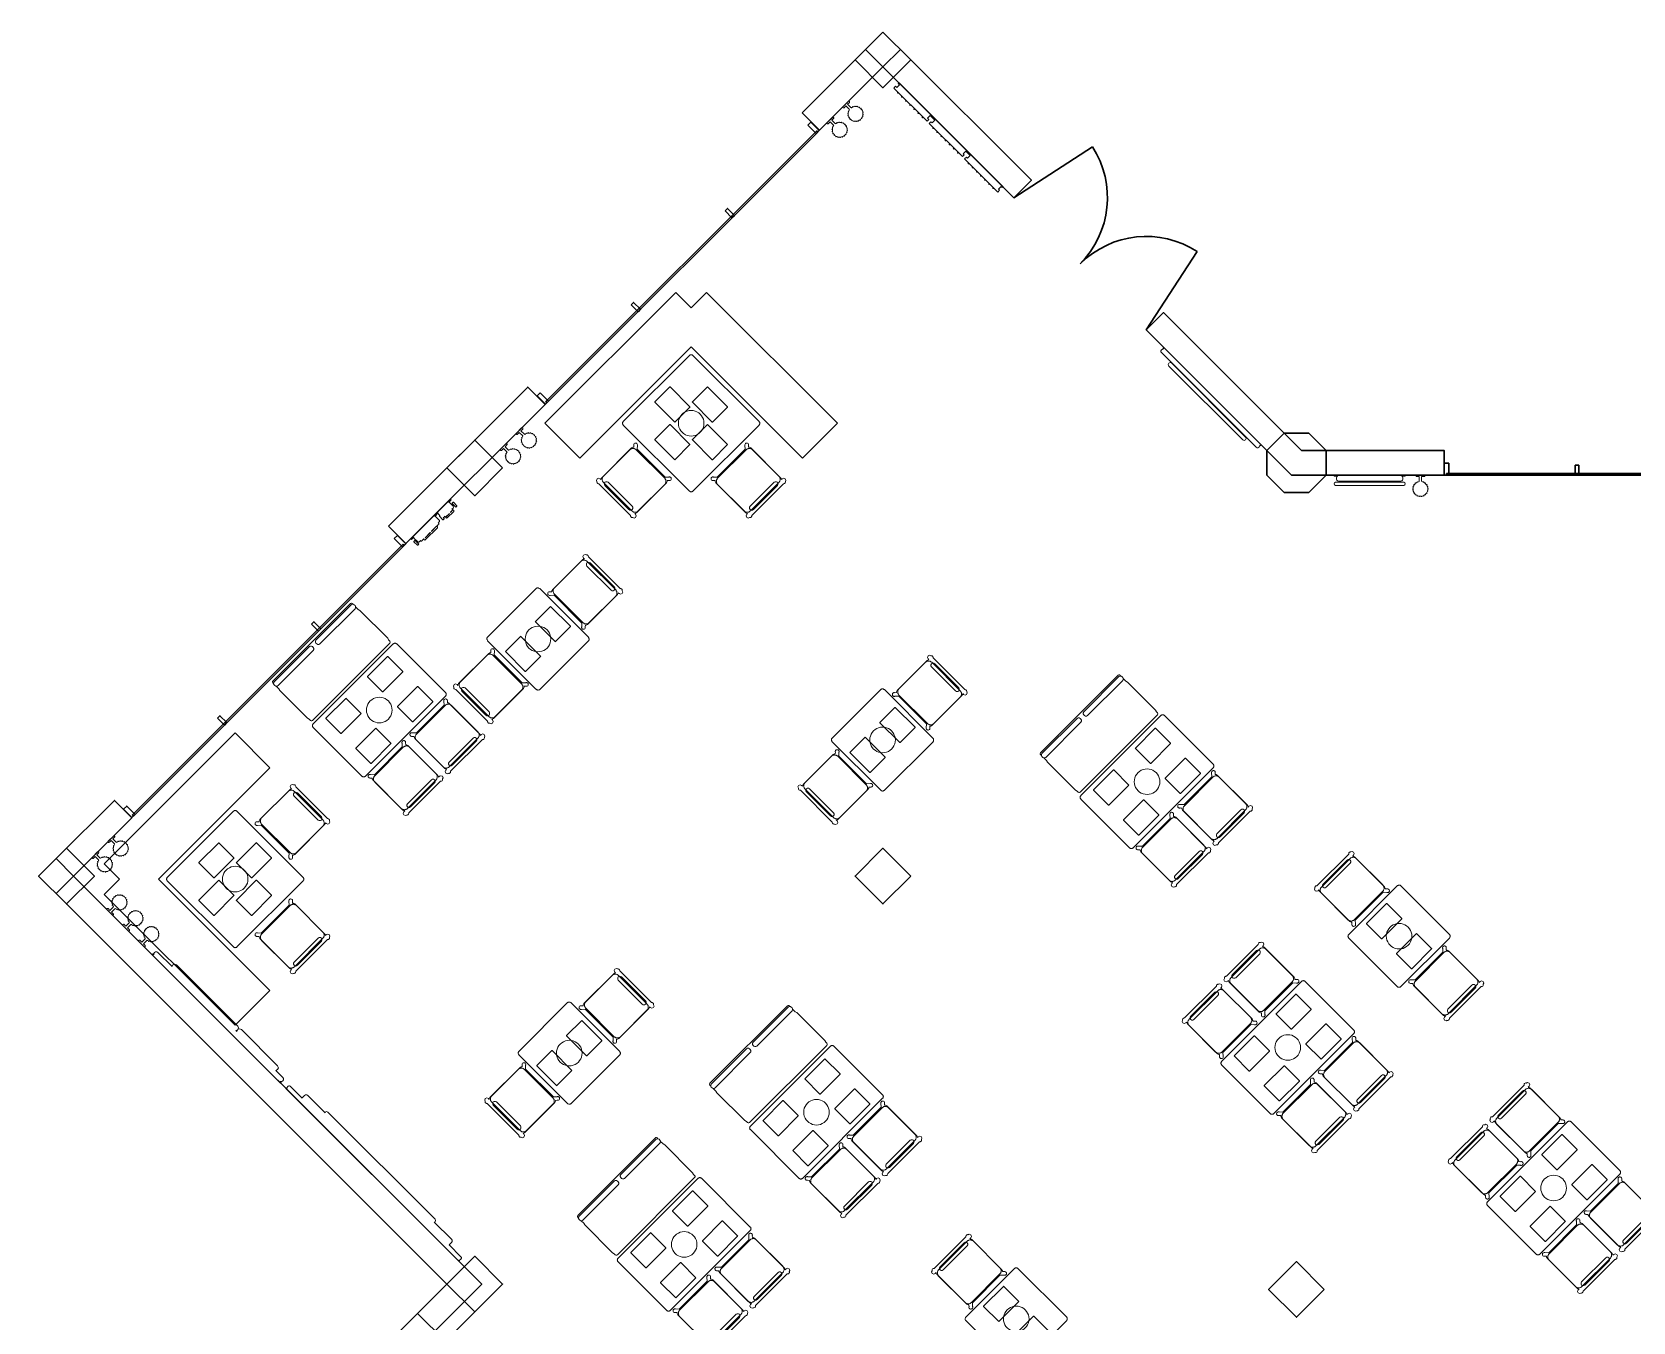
# Model space of a CAD drawing. Extents: x 2172.2 to 2210.6, y 415.3 to 458.1.
# Drawn here: x 2172.39 to 2188.66, y 444.98 to 458.09 of the extents above; entities that cross this region are included whole.
import ezdxf

# ---------------------------------------------------------------- set-up
doc = ezdxf.new("R2010")
doc.units = 0
for name, color, linetype, lineweight in [('AYAA_M3_BANQUETTES', 7, 'CONTINUOUS', 18), ('AYAA_M3_CHAIRS', 7, 'CONTINUOUS', 18), ('AYAA_M3_COLUMNS', 7, 'CONTINUOUS', 30), ('AYAA_M3_FINE_DETAIL', 7, 'CONTINUOUS', 9), ('AYAA_M3_GLAZING', 7, 'CONTINUOUS', 13), ('AYAA_M3_TABLES', 7, 'CONTINUOUS', 18), ('AYAA_M3_WALL_DECOR', 7, 'CONTINUOUS', 13), ('AYAA_M3_WALL_LIGHTS', 7, 'CONTINUOUS', 13), ('AYAA_M3_WALLS', 7, 'CONTINUOUS', 30)]:
    doc.layers.add(name, color=color, linetype=linetype, lineweight=lineweight)

# ---------------------------------------------------------------- blocks, each defined once
blk = doc.blocks.new('AYAA_M3_ARCHITECTURE')
at = {"layer": 'AYAA_M3_COLUMNS', "linetype": 'CONTINUOUS', "lineweight": -2}
for points in [[(-8.96358, 24.092869), (-8.68074, 23.81003), (-8.96358, 23.527191), (-9.246388, 23.810064)], [(-4.888579, 19.414322), (-5.065355, 19.591097), (-5.065322, 19.841131), (-4.888579, 20.01787), (-4.638581, 20.01787), (-4.461805, 19.841095), (-4.461805, 19.591097), (-4.638581, 19.414322)], [(-12.827707, 19.663063), (-13.110547, 19.380224), (-13.393355, 19.663097), (-13.110547, 19.945902)], [(-17.257515, 15.798936), (-16.974674, 15.516096), (-17.257515, 15.233257), (-17.540321, 15.51613)], [(-8.68074, 15.516096), (-8.96358, 15.233257), (-9.246388, 15.51613), (-8.96358, 15.798936)], [(-13.110547, 11.08629), (-13.393355, 11.369164), (-13.110547, 11.651969), (-12.827707, 11.369129)], [(-4.48074, 11.316096), (-4.76358, 11.033257), (-5.046388, 11.316131), (-4.76358, 11.598936)], [(-13.020992, 11.175842), (-13.407532, 10.789306), (-13.69034, 11.07218), (-13.393366, 11.369152), (-13.110547, 11.08629)]]:
    blk.add_lwpolyline(points, close=True, dxfattribs=at)
at = {"layer": 'AYAA_M3_GLAZING', "linetype": 'CONTINUOUS', "lineweight": -2}
for points in [[(-9.626493, 23.076406), (-12.376925, 20.325975), (-12.387531, 20.336582), (-9.637099, 23.087013)], [(2.11142, 19.591097), (-3.23858, 19.591097), (-3.23858, 19.606096), (2.11142, 19.606096)], [(-13.837099, 18.887014), (-13.826492, 18.876408), (-16.576925, 16.125977), (-16.58753, 16.136581)]]:
    blk.add_lwpolyline(points, close=True, dxfattribs=at)
at = {"layer": 'AYAA_M3_WALLS', "linetype": 'CONTINUOUS', "lineweight": -2}
for points in [[(-9.785592, 23.270863), (-9.140357, 23.916096), (-8.96358, 23.739319), (-9.608815, 23.094086)], [(-8.96358, 23.739319), (-8.786804, 23.916096), (-7.45641, 22.585703), (-7.633187, 22.408926)], [(-9.727609, 23.144997), (-9.695082, 23.177523), (-9.610229, 23.09267), (-9.642756, 23.060144)], [(-10.568145, 22.276176), (-10.544104, 22.300219), (-10.473392, 22.229507), (-10.497435, 22.205465)], [(-11.522739, 21.321583), (-11.498697, 21.345623), (-11.427987, 21.274914), (-11.452028, 21.250872)], [(-3.26358, 19.591097), (-4.815357, 19.591097), (-6.289684, 21.065424), (-6.112907, 21.242199), (-4.711805, 19.841097), (-3.26358, 19.841097)], [(-13.985592, 19.070862), (-12.571379, 20.485075), (-12.394602, 20.308298), (-13.808815, 18.894085)], [(-12.445514, 20.427092), (-12.360661, 20.342239), (-12.393188, 20.309711), (-12.478041, 20.394566)], [(-3.26158, 19.711096), (-3.21558, 19.711096), (-3.21558, 19.591097), (-3.26158, 19.591097)], [(-1.93058, 19.691095), (-1.89658, 19.691095), (-1.89658, 19.591097), (-1.93058, 19.591097)], [(-13.927608, 18.944996), (-13.895082, 18.977524), (-13.810229, 18.892672), (-13.842756, 18.860144)], [(-14.768146, 18.076176), (-14.744103, 18.100218), (-14.673393, 18.029507), (-14.697434, 18.005465)], [(-15.722739, 17.121582), (-15.698698, 17.145624), (-15.627987, 17.074913), (-15.652029, 17.050871)], [(-17.186804, 15.516096), (-17.363581, 15.692873), (-16.771379, 16.285074), (-16.594603, 16.108297)], [(-16.678041, 16.194565), (-16.645514, 16.227093), (-16.560661, 16.142239), (-16.593187, 16.109713)], [(-17.430969, 6.977996), (-17.607746, 7.154773), (-13.39339, 11.369129), (-17.363581, 15.33932), (-17.186804, 15.516096), (-13.039837, 11.369129)]]:
    blk.add_lwpolyline(points, close=True, dxfattribs=at)
blk = doc.blocks.new('AYAA_M3_DOOR_D1')
at = {"color": 0, "linetype": 'CONTINUOUS'}
for points in [[(-0.95, 0), (-0.752, 0.929)], [(0.95, 0), (0.752, 0.929)]]:
    blk.add_lwpolyline(points, dxfattribs=at)
at = {"color": 0}
for centre, start, end in [((-0.95, 0), 0, 78), ((0.95, 0), 102, 180)]:
    blk.add_arc(centre, 0.95, start, end, dxfattribs=at)
blk = doc.blocks.new('AYAA_M3_UNIQUE_WALL_COMPOSITION_00')
at = {"color": 0, "linetype": 'CONTINUOUS', "lineweight": -2}
for points in [[(-0.224425, -0.091), (-0.226921, -0.090332), (-0.228757, -0.088497), (-0.229425, -0.086), (-0.229425, -0.084), (-0.228757, -0.081503), (-0.226921, -0.079668), (-0.226293, -0.0795), (-0.242925, -0.0795), (-0.249916, -0.07763), (-0.255054, -0.072491), (-0.256925, -0.0655), (-0.256925, -0.0185), (-0.255054, -0.011509), (-0.251046, -0.0075), (-0.28385, -0.0075), (-0.28385, 0.0035), (0.28385, 0.0035), (0.28385, -0.0075), (0.248058, -0.0075), (0.252067, -0.011509), (0.253937, -0.0185), (0.253937, -0.0655), (0.252067, -0.072491), (0.246928, -0.07763), (0.239937, -0.0795), (0.223306, -0.0795), (0.223934, -0.079668), (0.225769, -0.081503), (0.226437, -0.084), (0.226437, -0.086), (0.225769, -0.088497), (0.223934, -0.090332), (0.221437, -0.091), (0.19183, -0.091), (0.19083, -0.092), (0.220382, -0.092), (0.226038, -0.094343), (0.228381, -0.1), (0.226038, -0.105657), (0.220382, -0.108), (0.126168, -0.108), (0.120511, -0.105657), (0.118168, -0.1), (0.120511, -0.094343), (0.126168, -0.092), (0.175636, -0.092), (0.174636, -0.091), (0.125112, -0.091), (0.122616, -0.090332), (0.12078, -0.088497), (0.120112, -0.086), (0.120112, -0.084), (0.12078, -0.081503), (0.122616, -0.079668), (0.123244, -0.0795), (0.106612, -0.0795), (0.100617, -0.077896), (0.100617, -0.0895), (0.100216, -0.090998), (0.099115, -0.092099), (0.097617, -0.0925), (0.085617, -0.0925), (0.084119, -0.092099), (0.083017, -0.090998), (0.082617, -0.0895), (0.082617, -0.0405), (0.083017, -0.039002), (0.084119, -0.037901), (0.085617, -0.0375), (0.092612, -0.0375), (0.092612, -0.0185), (0.094483, -0.011509), (0.098492, -0.0075), (0.047896, -0.0075), (0.051905, -0.011509), (0.053775, -0.0185), (0.053775, -0.0655), (0.051905, -0.072491), (0.046766, -0.07763), (0.039775, -0.0795), (0.023144, -0.0795), (0.023772, -0.079668), (0.025607, -0.081503), (0.026275, -0.084), (0.026275, -0.086), (0.025607, -0.088497), (0.023772, -0.090332), (0.021275, -0.091), (0.008597, -0.091), (0.007498, -0.092099), (0.006, -0.0925), (-0.006, -0.0925), (-0.007498, -0.092099), (-0.008597, -0.091), (-0.083019, -0.091), (-0.08402, -0.092), (-0.014579, -0.092), (-0.008922, -0.094343), (-0.006579, -0.1), (-0.008922, -0.105657), (-0.014579, -0.108), (-0.188571, -0.108), (-0.194228, -0.105657), (-0.196571, -0.1), (-0.194228, -0.094343), (-0.189564, -0.092411), (-0.190731, -0.092099), (-0.19183, -0.091)], [(-0.267352, -0.037901), (-0.266251, -0.039002), (-0.26585, -0.0405), (-0.26585, -0.0895), (-0.26625, -0.090998), (-0.267352, -0.092099), (-0.26885, -0.0925), (-0.28085, -0.0925), (-0.282348, -0.092099), (-0.283449, -0.090998), (-0.28385, -0.0895), (-0.28385, -0.0405), (-0.283449, -0.039002), (-0.282348, -0.037901), (-0.28085, -0.0375), (-0.26885, -0.0375)], [(-0.175636, -0.092), (-0.170632, -0.092), (-0.099214, -0.092), (-0.100214, -0.091), (-0.174636, -0.091)], [(0.282348, -0.037901), (0.283449, -0.039002), (0.28385, -0.0405), (0.28385, -0.0895), (0.283449, -0.090998), (0.282348, -0.092099), (0.28085, -0.0925), (0.26885, -0.0925), (0.267352, -0.092099), (0.266251, -0.090998), (0.26585, -0.0895), (0.26585, -0.0405), (0.266251, -0.039002), (0.267352, -0.037901), (0.26885, -0.0375), (0.28085, -0.0375)]]:
    blk.add_lwpolyline(points, close=True, dxfattribs=at)
blk = doc.blocks.new('AYAA_M3_UNIQUE_WALL_COMPOSITION_02')
at = {"color": 0, "linetype": 'CONTINUOUS', "lineweight": -2}
for points in [[(-0.333578, -0.043487), (-0.33625, -0.0335), (-0.33625, -0.0185), (-0.333578, -0.008513), (-0.326565, -0.0015), (-0.361665, -0.0015), (-0.361665, 0.0095), (0.361649, 0.0095), (0.361649, -0.0015), (0.326565, -0.0015), (0.333578, -0.008513), (0.33625, -0.0185), (0.33625, -0.0335), (0.333578, -0.043487), (0.326237, -0.050828), (0.31625, -0.0535), (-0.31625, -0.0535), (-0.326237, -0.050828)], [(-0.345665, -0.064), (0.345665, -0.064), (0.356968, -0.068686), (0.361649, -0.08), (0.356968, -0.091314), (0.345665, -0.096), (-0.345665, -0.096), (-0.356978, -0.091314), (-0.361665, -0.08), (-0.356978, -0.068686)]]:
    blk.add_lwpolyline(points, close=True, dxfattribs=at)
blk = doc.blocks.new('AYAA_M3_UNIQUE_WALL_COMPOSITION_03')
at = {"color": 0, "linetype": 'CONTINUOUS', "lineweight": -2}
for points in [[(-0.270256, -0.065), (-0.74745, -0.065), (-0.74745, -0.04), (-0.73045, -0.04), (-0.73045, -0.001), (-0.74745, -0.001), (-0.74745, 0.01), (0.74745, 0.01), (0.74745, -0.001), (0.73045, -0.001), (0.73045, -0.04), (0.74745, -0.04), (0.74745, -0.065), (0.270256, -0.065), (0.270256, -0.04), (0.287256, -0.04), (0.287256, -0.001), (0.221597, -0.001), (0.221597, -0.04), (0.238597, -0.04), (0.238597, -0.065), (-0.238597, -0.065), (-0.238597, -0.04), (-0.221597, -0.04), (-0.221597, -0.001), (-0.287256, -0.001), (-0.287256, -0.04), (-0.270256, -0.04)], [(-0.688959, -0.072828), (-0.690131, -0.07), (-0.688959, -0.067172), (-0.686131, -0.066), (-0.683302, -0.067172), (-0.682131, -0.07), (-0.683302, -0.072828), (-0.686131, -0.074)], [(-0.627038, -0.074), (-0.629866, -0.072828), (-0.631038, -0.07), (-0.629866, -0.067172), (-0.627038, -0.066), (-0.62421, -0.067172), (-0.623038, -0.07), (-0.62421, -0.072828)], [(-0.567945, -0.074), (-0.570774, -0.072828), (-0.571945, -0.07), (-0.570774, -0.067172), (-0.567945, -0.066), (-0.565117, -0.067172), (-0.563945, -0.07), (-0.565117, -0.072828)], [(-0.508853, -0.074), (-0.511681, -0.072828), (-0.512853, -0.07), (-0.511681, -0.067172), (-0.508853, -0.066), (-0.506024, -0.067172), (-0.504853, -0.07), (-0.506024, -0.072828)], [(-0.44576, -0.07), (-0.446932, -0.072828), (-0.44976, -0.074), (-0.452589, -0.072828), (-0.45376, -0.07), (-0.452589, -0.067172), (-0.44976, -0.066), (-0.446932, -0.067172)], [(-0.386668, -0.07), (-0.387839, -0.072828), (-0.390668, -0.074), (-0.393496, -0.072828), (-0.394668, -0.07), (-0.393496, -0.067172), (-0.390668, -0.066), (-0.387839, -0.067172)], [(-0.327575, -0.07), (-0.328747, -0.072828), (-0.331575, -0.074), (-0.334403, -0.072828), (-0.335575, -0.07), (-0.334403, -0.067172), (-0.331575, -0.066), (-0.328747, -0.067172)], [(-0.174449, -0.072828), (-0.177278, -0.074), (-0.180106, -0.072828), (-0.181278, -0.07), (-0.180106, -0.067172), (-0.177278, -0.066), (-0.174449, -0.067172), (-0.173278, -0.07)], [(-0.114185, -0.07), (-0.115357, -0.072828), (-0.118185, -0.074), (-0.121014, -0.072828), (-0.122185, -0.07), (-0.121014, -0.067172), (-0.118185, -0.066), (-0.115357, -0.067172)], [(-0.055093, -0.07), (-0.056264, -0.072828), (-0.059093, -0.074), (-0.061921, -0.072828), (-0.063093, -0.07), (-0.061921, -0.067172), (-0.059093, -0.066), (-0.056264, -0.067172)], [(0.002828, -0.067172), (0.004, -0.07), (0.002828, -0.072828), (0, -0.074), (-0.002828, -0.072828), (-0.004, -0.07), (-0.002828, -0.067172), (0, -0.066)], [(0.063093, -0.07), (0.061921, -0.072828), (0.059093, -0.074), (0.056264, -0.072828), (0.055093, -0.07), (0.056264, -0.067172), (0.059093, -0.066), (0.061921, -0.067172)], [(0.121014, -0.067172), (0.122185, -0.07), (0.121014, -0.072828), (0.118185, -0.074), (0.115357, -0.072828), (0.114185, -0.07), (0.115357, -0.067172), (0.118185, -0.066)], [(0.181278, -0.07), (0.180106, -0.072828), (0.177278, -0.074), (0.174449, -0.072828), (0.173278, -0.07), (0.174449, -0.067172), (0.177278, -0.066), (0.180106, -0.067172)], [(0.334403, -0.067172), (0.335575, -0.07), (0.334403, -0.072828), (0.331575, -0.074), (0.328747, -0.072828), (0.327575, -0.07), (0.328747, -0.067172), (0.331575, -0.066)], [(0.390668, -0.066), (0.393496, -0.067172), (0.394668, -0.07), (0.393496, -0.072828), (0.390668, -0.074), (0.387839, -0.072828), (0.386668, -0.07), (0.387839, -0.067172)], [(0.44976, -0.066), (0.452589, -0.067172), (0.45376, -0.07), (0.452589, -0.072828), (0.44976, -0.074), (0.446932, -0.072828), (0.44576, -0.07), (0.446932, -0.067172)], [(0.511681, -0.067172), (0.512853, -0.07), (0.511681, -0.072828), (0.508853, -0.074), (0.506024, -0.072828), (0.504853, -0.07), (0.506024, -0.067172), (0.508853, -0.066)], [(0.571945, -0.07), (0.570774, -0.072828), (0.567945, -0.074), (0.565117, -0.072828), (0.563945, -0.07), (0.565117, -0.067172), (0.567945, -0.066), (0.570774, -0.067172)], [(0.629866, -0.067172), (0.631038, -0.07), (0.629866, -0.072828), (0.627038, -0.074), (0.62421, -0.072828), (0.623038, -0.07), (0.62421, -0.067172), (0.627038, -0.066)], [(0.686131, -0.074), (0.683302, -0.072828), (0.682131, -0.07), (0.683302, -0.067172), (0.686131, -0.066), (0.688959, -0.067172), (0.690131, -0.07), (0.688959, -0.072828)]]:
    blk.add_lwpolyline(points, close=True, dxfattribs=at)
blk = doc.blocks.new('AYAA_M3_UNIQUE_WALL_COMPOSITION_04')
at = {"color": 0, "linetype": 'CONTINUOUS', "lineweight": -2}
for points in [[(-0.256819, -0.092), (-0.77771, -0.092), (-0.796802, -0.084092), (-0.80471, -0.065), (-0.797254, -0.047), (-0.897507, -0.047), (-0.90999, -0.04366), (-0.919167, -0.034484), (-0.922507, -0.022), (-0.919167, -0.009516), (-0.90999, -0.00034), (-0.908719, 0), (-0.922507, 0), (-0.922507, 0.011), (0.922507, 0.011), (0.922507, 0), (0.908719, 0), (0.90999, -0.00034), (0.919167, -0.009516), (0.922507, -0.022), (0.919167, -0.034484), (0.90999, -0.04366), (0.897507, -0.047), (0.6931, -0.047), (0.700542, -0.065), (0.692648, -0.084092), (0.673591, -0.092), (-0.205073, -0.092), (-0.224165, -0.084092), (-0.23097, -0.067663), (-0.237763, -0.084092)], [(-0.224617, -0.047), (-0.237311, -0.047), (-0.23097, -0.062337)]]:
    blk.add_lwpolyline(points, close=True, dxfattribs=at)
blk = doc.blocks.new('AYAA_M3_UNIQUE_WALL_COMPOSITION_09')
at = {"color": 0, "linetype": 'CONTINUOUS', "lineweight": -2}
for points in [[(-0.699194, -0.0025), (-0.699194, 0.0085), (0.699194, 0.0085), (0.699194, -0.0025), (0.690777, -0.0025), (0.696789, -0.008512), (0.699194, -0.0175), (0.699194, -0.0265), (0.696789, -0.035488), (0.690182, -0.042095), (0.681194, -0.0445), (-0.681194, -0.0445), (-0.690182, -0.042095), (-0.696789, -0.035488), (-0.699194, -0.0265), (-0.699194, -0.0175), (-0.696789, -0.008512), (-0.690777, -0.0025)], [(-0.531387, -0.047), (0.531387, -0.047), (0.546227, -0.053151), (0.552374, -0.068), (0.546227, -0.082849), (0.531387, -0.089), (-0.531387, -0.089), (-0.546237, -0.082849), (-0.552387, -0.068), (-0.546237, -0.053151)]]:
    blk.add_lwpolyline(points, close=True, dxfattribs=at)
blk = doc.blocks.new('AYAA_M3_SCONCE')
at = {"color": 0, "linetype": 'CONTINUOUS', "lineweight": -2}
blk.add_lwpolyline([(-0.066057, -0.178967), (-0.064423, -0.178291), (-0.064952, -0.1775), (-0.069291, -0.168701), (-0.071015, -0.163622), (-0.072921, -0.164412), (-0.075043, -0.163533), (-0.075921, -0.161412), (-0.075043, -0.15929), (-0.072921, -0.158412), (-0.072618, -0.158538), (-0.074358, -0.149789), (-0.074835, -0.142517), (-0.076, -0.143), (-0.078121, -0.142121), (-0.079, -0.14), (-0.078121, -0.137879), (-0.076, -0.137), (-0.074835, -0.137483), (-0.074358, -0.130211), (-0.072618, -0.121462), (-0.072921, -0.121588), (-0.075043, -0.12071), (-0.075921, -0.118588), (-0.075043, -0.116467), (-0.072921, -0.115588), (-0.071015, -0.116378), (-0.069291, -0.111299), (-0.064952, -0.1025), (-0.064423, -0.101709), (-0.066057, -0.101033), (-0.066935, -0.098911), (-0.066057, -0.09679), (-0.063935, -0.095911), (-0.061814, -0.09679), (-0.061555, -0.097416), (-0.059501, -0.094343), (-0.053033, -0.086967), (-0.050898, -0.085095), (-0.051891, -0.084684), (-0.052769, -0.082563), (-0.051891, -0.080442), (-0.049769, -0.079563), (-0.047648, -0.080442), (-0.0471, -0.081764), (-0.045657, -0.080499), (-0.0375, -0.075048), (-0.033493, -0.073072), (-0.033693, -0.072989), (-0.034572, -0.070868), (-0.033693, -0.068747), (-0.031572, -0.067868), (-0.02945, -0.068747), (-0.028646, -0.07069), (-0.019411, -0.067556), (-0.013177, -0.066316), (-0.013816, -0.064774), (-0.012937, -0.062652), (-0.012, -0.062264), (-0.012, -0.014), (-0.037, -0.014), (-0.040995, -0.012931), (-0.043931, -0.009995), (-0.045, -0.006), (-0.043931, -0.002005), (-0.040995, 0.000931), (-0.037, 0.002), (0.037, 0.002), (0.040995, 0.000931), (0.043931, -0.002005), (0.045, -0.006), (0.043931, -0.009995), (0.040995, -0.012931), (0.037, -0.014), (0.012, -0.014), (0.012, -0.062264), (0.012937, -0.062652), (0.013816, -0.064774), (0.013177, -0.066316), (0.019411, -0.067556), (0.028646, -0.07069), (0.02945, -0.068747), (0.031572, -0.067868), (0.033693, -0.068747), (0.034572, -0.070868), (0.033693, -0.072989), (0.033493, -0.073072), (0.0375, -0.075048), (0.045657, -0.080499), (0.0471, -0.081764), (0.047648, -0.080442), (0.049769, -0.079563), (0.051891, -0.080442), (0.052769, -0.082563), (0.051891, -0.084684), (0.050898, -0.085095), (0.053033, -0.086967), (0.059501, -0.094343), (0.061555, -0.097416), (0.061814, -0.09679), (0.063935, -0.095911), (0.066057, -0.09679), (0.066935, -0.098911), (0.066057, -0.101033), (0.064423, -0.101709), (0.064952, -0.1025), (0.069291, -0.111299), (0.071015, -0.116378), (0.072921, -0.115588), (0.075043, -0.116467), (0.075921, -0.118588), (0.075043, -0.12071), (0.072921, -0.121588), (0.072618, -0.121462), (0.074358, -0.130211), (0.074835, -0.137483), (0.076, -0.137), (0.078121, -0.137879), (0.079, -0.14), (0.078121, -0.142121), (0.076, -0.143), (0.074835, -0.142517), (0.074358, -0.149789), (0.072618, -0.158538), (0.072921, -0.158412), (0.075043, -0.15929), (0.075921, -0.161412), (0.075043, -0.163533), (0.072921, -0.164412), (0.071015, -0.163622), (0.069291, -0.168701), (0.064952, -0.1775), (0.064423, -0.178291), (0.066057, -0.178967), (0.066935, -0.181089), (0.066057, -0.18321), (0.063935, -0.184089), (0.061814, -0.18321), (0.061555, -0.182584), (0.059501, -0.185657), (0.053033, -0.193033), (0.050898, -0.194905), (0.051891, -0.195316), (0.052769, -0.197437), (0.051891, -0.199558), (0.049769, -0.200437), (0.047648, -0.199558), (0.0471, -0.198236), (0.045657, -0.199501), (0.0375, -0.204952), (0.033493, -0.206928), (0.033693, -0.207011), (0.034572, -0.209132), (0.033693, -0.211253), (0.031572, -0.212132), (0.02945, -0.211253), (0.028646, -0.20931), (0.019411, -0.212444), (0.013177, -0.213684), (0.013816, -0.215226), (0.012937, -0.217348), (0.010816, -0.218226), (0.008695, -0.217348), (0.007816, -0.215226), (0.008131, -0.214467), (0, -0.215), (-0.008131, -0.214467), (-0.007816, -0.215226), (-0.008695, -0.217348), (-0.010816, -0.218226), (-0.012937, -0.217348), (-0.013816, -0.215226), (-0.013177, -0.213684), (-0.019411, -0.212444), (-0.028646, -0.20931), (-0.02945, -0.211253), (-0.031572, -0.212132), (-0.033693, -0.211253), (-0.034572, -0.209132), (-0.033693, -0.207011), (-0.033493, -0.206928), (-0.0375, -0.204952), (-0.045657, -0.199501), (-0.0471, -0.198236), (-0.047648, -0.199558), (-0.049769, -0.200437), (-0.051891, -0.199558), (-0.052769, -0.197437), (-0.051891, -0.195316), (-0.050898, -0.194905), (-0.053033, -0.193033), (-0.059501, -0.185657), (-0.061555, -0.182584), (-0.061814, -0.18321), (-0.063935, -0.184089), (-0.066057, -0.18321), (-0.066935, -0.181089)], close=True, dxfattribs=at)
blk = doc.blocks.new('AYAA_M3_UNIQUE_WALL_COMPOSITION_28')
at = {"color": 0, "linetype": 'CONTINUOUS', "lineweight": -2}
blk.add_lwpolyline([(-1.0557, -0.08096), (-1.0557, -0.04876), (-1.054962, -0.046), (-1.22544, -0.046), (-1.233709, -0.043788), (-1.239788, -0.037709), (-1.242, -0.02944), (-1.242, -0.02116), (-1.239788, -0.012891), (-1.234257, -0.00736), (-1.242, -0.00736), (-1.242, 0.00276), (1.242, 0.00276), (1.242, -0.00736), (1.234257, -0.00736), (1.239788, -0.012891), (1.242, -0.02116), (1.242, -0.02944), (1.239788, -0.037709), (1.233709, -0.043788), (1.22544, -0.046), (1.054962, -0.046), (1.0557, -0.04876), (1.0557, -0.08096), (1.052627, -0.092445), (1.044185, -0.100887), (1.0327, -0.10396), (0.784984, -0.10396), (0.787732, -0.11086), (0.78255, -0.123871), (0.77004, -0.12926), (-0.77004, -0.12926), (-0.783051, -0.123871), (-0.78844, -0.11086), (-0.785582, -0.10396), (-1.0327, -0.10396), (-1.044185, -0.100887), (-1.052627, -0.092445)], close=True, dxfattribs=at)
blk = doc.blocks.new('AYAA_M3_DINING_2')
at = {"color": 0, "linetype": 'CONTINUOUS', "lineweight": -2}
blk.add_lwpolyline([(-0.599692, 0.353911), (-0.598776, 0.357725), (-0.597275, 0.36135), (-0.595225, 0.364695), (-0.592678, 0.367678), (-0.589695, 0.370225), (-0.58635, 0.372275), (-0.582725, 0.373776), (-0.578911, 0.374692), (-0.575, 0.375), (0.575, 0.375), (0.578911, 0.374692), (0.582725, 0.373776), (0.58635, 0.372275), (0.589695, 0.370225), (0.592678, 0.367678), (0.595225, 0.364695), (0.597275, 0.36135), (0.598776, 0.357725), (0.599692, 0.353911), (0.6, 0.35), (0.6, -0.35), (0.599692, -0.353911), (0.598776, -0.357725), (0.597275, -0.36135), (0.595225, -0.364695), (0.592678, -0.367678), (0.589695, -0.370225), (0.58635, -0.372275), (0.582725, -0.373776), (0.578911, -0.374692), (0.575, -0.375), (-0.575, -0.375), (-0.578911, -0.374692), (-0.582725, -0.373776), (-0.58635, -0.372275), (-0.589695, -0.370225), (-0.592678, -0.367678), (-0.595225, -0.364695), (-0.597275, -0.36135), (-0.598776, -0.357725), (-0.599692, -0.353911), (-0.6, -0.35), (-0.6, 0.35)], close=True, dxfattribs=at)
at = {"layer": 'AYAA_M3_FINE_DETAIL', "linetype": 'CONTINUOUS', "lineweight": -2}
for points in [[(-0.443, 0.325), (-0.157, 0.325), (-0.156001, 0.324733), (-0.155267, 0.323999), (-0.155, 0.323), (-0.155, 0.107), (-0.155267, 0.106001), (-0.156001, 0.105267), (-0.157, 0.105), (-0.443, 0.105), (-0.443999, 0.105267), (-0.444733, 0.106001), (-0.445, 0.107), (-0.445, 0.323), (-0.444733, 0.323999), (-0.443999, 0.324733)], [(0.155, 0.323), (0.155267, 0.323999), (0.156001, 0.324733), (0.157, 0.325), (0.443, 0.325), (0.443999, 0.324733), (0.444733, 0.323999), (0.445, 0.323), (0.445, 0.107), (0.444733, 0.106001), (0.443999, 0.105267), (0.443, 0.105), (0.157, 0.105), (0.156001, 0.105267), (0.155267, 0.106001), (0.155, 0.107)], [(-0.123637, 0.040172), (-0.115831, 0.059019), (-0.105172, 0.076412), (-0.091924, 0.091924), (-0.076412, 0.105172), (-0.059019, 0.115831), (-0.040172, 0.123637), (-0.020336, 0.128399), (0, 0.13), (0.020336, 0.128399), (0.040172, 0.123637), (0.059019, 0.115831), (0.076412, 0.105172), (0.091924, 0.091924), (0.105172, 0.076412), (0.115831, 0.059019), (0.123637, 0.040172), (0.128399, 0.020336), (0.13, 0), (0.128399, -0.020336), (0.123637, -0.040172), (0.115831, -0.059019), (0.105172, -0.076412), (0.091924, -0.091924), (0.076412, -0.105172), (0.059019, -0.115831), (0.040172, -0.123637), (0.020336, -0.128399), (0, -0.13), (-0.020336, -0.128399), (-0.040172, -0.123637), (-0.059019, -0.115831), (-0.076412, -0.105172), (-0.091924, -0.091924), (-0.105172, -0.076412), (-0.115831, -0.059019), (-0.123637, -0.040172), (-0.128399, -0.020336), (-0.13, 0), (-0.128399, 0.020336)], [(-0.443999, -0.105267), (-0.443, -0.105), (-0.157, -0.105), (-0.156001, -0.105267), (-0.155267, -0.106001), (-0.155, -0.107), (-0.155, -0.323), (-0.155267, -0.323999), (-0.156001, -0.324733), (-0.157, -0.325), (-0.443, -0.325), (-0.443999, -0.324733), (-0.444733, -0.323999), (-0.445, -0.323), (-0.445, -0.107), (-0.444733, -0.106001)], [(0.155267, -0.106001), (0.156001, -0.105267), (0.157, -0.105), (0.443, -0.105), (0.443999, -0.105267), (0.444733, -0.106001), (0.445, -0.107), (0.445, -0.323), (0.444733, -0.323999), (0.443999, -0.324733), (0.443, -0.325), (0.157, -0.325), (0.156001, -0.324733), (0.155267, -0.323999), (0.155, -0.323), (0.155, -0.107)]]:
    blk.add_lwpolyline(points, close=True, dxfattribs=at)
blk = doc.blocks.new('AYAA_M3_CHAIR_IVORY')
at = {"color": 0, "linetype": 'CONTINUOUS', "lineweight": -2}
for points in [[(-0.255, -0.233), (-0.242972, -0.233), (-0.245992, -0.22998), (-0.25, -0.215), (-0.25, 0.215), (-0.245992, 0.22998), (-0.240149, 0.235823), (-0.252556, 0.249383), (-0.254118, 0.250179), (-0.258321, 0.254382), (-0.26102, 0.259679), (-0.26195, 0.26555), (-0.26102, 0.271421), (-0.258321, 0.276718), (-0.254118, 0.280921), (-0.248821, 0.28362), (-0.24295, 0.28455), (-0.237079, 0.28362), (-0.231782, 0.280921), (-0.227579, 0.276718), (-0.22608, 0.273776), (-0.20172, 0.24715), (-0.200943, 0.245), (0.200943, 0.245), (0.20172, 0.24715), (0.22608, 0.273776), (0.227579, 0.276718), (0.231782, 0.280921), (0.237079, 0.28362), (0.24295, 0.28455), (0.248821, 0.28362), (0.254118, 0.280921), (0.258321, 0.276718), (0.26102, 0.271421), (0.26195, 0.26555), (0.26102, 0.259679), (0.258321, 0.254382), (0.254118, 0.250179), (0.252556, 0.249383), (0.240149, 0.235823), (0.245992, 0.22998), (0.25, 0.215), (0.25, -0.215), (0.245992, -0.22998), (0.242972, -0.233), (0.255, -0.233), (0.270556, -0.239444), (0.277, -0.255), (0.270556, -0.270556), (0.259027, -0.275332), (0.258321, -0.276718), (0.254118, -0.280921), (0.248821, -0.28362), (0.24295, -0.28455), (0.237079, -0.28362), (0.231782, -0.280921), (0.227861, -0.277), (-0.227861, -0.277), (-0.231782, -0.280921), (-0.237079, -0.28362), (-0.24295, -0.28455), (-0.248821, -0.28362), (-0.254118, -0.280921), (-0.258321, -0.276718), (-0.259027, -0.275332), (-0.270556, -0.270556), (-0.277, -0.255), (-0.270556, -0.239444)], [(-0.247475, -0.204863), (-0.248872, -0.200013), (-0.249717, -0.195038), (-0.25, -0.19), (-0.25, 0.19), (-0.249717, 0.195038), (-0.248872, 0.200013), (-0.247475, 0.204863), (-0.245544, 0.209525), (-0.243103, 0.213941), (-0.240182, 0.218057), (-0.23682, 0.22182), (-0.233057, 0.225182), (-0.228941, 0.228103), (-0.224525, 0.230544), (-0.219863, 0.232475), (-0.215013, 0.233872), (-0.210038, 0.234717), (-0.205, 0.235), (0.205, 0.235), (0.210038, 0.234717), (0.215013, 0.233872), (0.219863, 0.232475), (0.224525, 0.230544), (0.228941, 0.228103), (0.233057, 0.225182), (0.23682, 0.22182), (0.240182, 0.218057), (0.243103, 0.213941), (0.245544, 0.209525), (0.247475, 0.204863), (0.248872, 0.200013), (0.249717, 0.195038), (0.25, 0.19), (0.25, -0.19), (0.249717, -0.195038), (0.248872, -0.200013), (0.247475, -0.204863), (0.245544, -0.209525), (0.243103, -0.213941), (0.240182, -0.218057), (0.23682, -0.22182), (0.233057, -0.225182), (0.228941, -0.228103), (0.224525, -0.230544), (0.219863, -0.232475), (0.215013, -0.233872), (0.210038, -0.234717), (0.205, -0.235), (-0.205, -0.235), (-0.210038, -0.234717), (-0.215013, -0.233872), (-0.219863, -0.232475), (-0.224525, -0.230544), (-0.228941, -0.228103), (-0.233057, -0.225182), (-0.23682, -0.22182), (-0.240182, -0.218057), (-0.243103, -0.213941), (-0.245544, -0.209525)], [(-0.183735, -0.203506), (-0.1725, -0.2005), (0.1725, -0.2005), (0.183735, -0.203506), (0.191994, -0.211765), (0.195, -0.223), (0.191994, -0.234235), (0.183735, -0.242494), (0.1725, -0.2455), (-0.1725, -0.2455), (-0.183735, -0.242494), (-0.191994, -0.234235), (-0.195, -0.223), (-0.191994, -0.211765)]]:
    blk.add_lwpolyline(points, close=True, dxfattribs=at)
blk = doc.blocks.new('AYAA_M3_DINING_TWO_SQUARE')
at = {"color": 0, "linetype": 'CONTINUOUS', "lineweight": -2}
blk.add_lwpolyline([(-0.374615, 0.353911), (-0.373471, 0.357725), (-0.371594, 0.36135), (-0.369032, 0.364695), (-0.365847, 0.367678), (-0.362118, 0.370225), (-0.357937, 0.372275), (-0.353407, 0.373776), (-0.348639, 0.374692), (-0.34375, 0.375), (0.34375, 0.375), (0.348639, 0.374692), (0.353407, 0.373776), (0.357937, 0.372275), (0.362118, 0.370225), (0.365847, 0.367678), (0.369032, 0.364695), (0.371594, 0.36135), (0.373471, 0.357725), (0.374615, 0.353911), (0.375, 0.35), (0.375, -0.35), (0.374615, -0.353911), (0.373471, -0.357725), (0.371594, -0.36135), (0.369032, -0.364695), (0.365847, -0.367678), (0.362118, -0.370225), (0.357937, -0.372275), (0.353407, -0.373776), (0.348639, -0.374692), (0.34375, -0.375), (-0.34375, -0.375), (-0.348639, -0.374692), (-0.353407, -0.373776), (-0.357937, -0.372275), (-0.362118, -0.370225), (-0.365847, -0.367678), (-0.369032, -0.364695), (-0.371594, -0.36135), (-0.373471, -0.357725), (-0.374615, -0.353911), (-0.375, -0.35), (-0.375, 0.35)], close=True, dxfattribs=at)
at = {"layer": 'AYAA_M3_FINE_DETAIL', "linetype": 'CONTINUOUS', "lineweight": -2}
for points in [[(-0.144733, 0.106001), (-0.145, 0.107), (-0.145, 0.323), (-0.144733, 0.323999), (-0.143999, 0.324733), (-0.143, 0.325), (0.143, 0.325), (0.143999, 0.324733), (0.144733, 0.323999), (0.145, 0.323), (0.145, 0.107), (0.144733, 0.106001), (0.143999, 0.105267), (0.143, 0.105), (-0.143, 0.105), (-0.143999, 0.105267)], [(-0.123637, 0.040172), (-0.115831, 0.059019), (-0.105172, 0.076412), (-0.091924, 0.091924), (-0.076412, 0.105172), (-0.059019, 0.115831), (-0.040172, 0.123637), (-0.020336, 0.128399), (0, 0.13), (0.020336, 0.128399), (0.040172, 0.123637), (0.059019, 0.115831), (0.076412, 0.105172), (0.091924, 0.091924), (0.105172, 0.076412), (0.115831, 0.059019), (0.123637, 0.040172), (0.128399, 0.020336), (0.13, 0), (0.128399, -0.020336), (0.123637, -0.040172), (0.115831, -0.059019), (0.105172, -0.076412), (0.091924, -0.091924), (0.076412, -0.105172), (0.059019, -0.115831), (0.040172, -0.123637), (0.020336, -0.128399), (0, -0.13), (-0.020336, -0.128399), (-0.040172, -0.123637), (-0.059019, -0.115831), (-0.076412, -0.105172), (-0.091924, -0.091924), (-0.105172, -0.076412), (-0.115831, -0.059019), (-0.123637, -0.040172), (-0.128399, -0.020336), (-0.13, 0), (-0.128399, 0.020336)], [(-0.144733, -0.106001), (-0.143999, -0.105267), (-0.143, -0.105), (0.143, -0.105), (0.143999, -0.105267), (0.144733, -0.106001), (0.145, -0.107), (0.145, -0.323), (0.144733, -0.323999), (0.143999, -0.324733), (0.143, -0.325), (-0.143, -0.325), (-0.143999, -0.324733), (-0.144733, -0.323999), (-0.145, -0.323), (-0.145, -0.107)]]:
    blk.add_lwpolyline(points, close=True, dxfattribs=at)
blk = doc.blocks.new('AYAA_M3_CHAIR_OLIVE')
at = {"color": 0, "linetype": 'CONTINUOUS', "lineweight": -2}
for points in [[(-0.255, -0.233), (-0.242972, -0.233), (-0.245992, -0.22998), (-0.25, -0.215), (-0.25, 0.215), (-0.245992, 0.22998), (-0.240149, 0.235823), (-0.252556, 0.249383), (-0.254118, 0.250179), (-0.258321, 0.254382), (-0.26102, 0.259679), (-0.26195, 0.26555), (-0.26102, 0.271421), (-0.258321, 0.276718), (-0.254118, 0.280921), (-0.248821, 0.28362), (-0.24295, 0.28455), (-0.237079, 0.28362), (-0.231782, 0.280921), (-0.227579, 0.276718), (-0.22608, 0.273776), (-0.20172, 0.24715), (-0.200943, 0.245), (0.200943, 0.245), (0.20172, 0.24715), (0.22608, 0.273776), (0.227579, 0.276718), (0.231782, 0.280921), (0.237079, 0.28362), (0.24295, 0.28455), (0.248821, 0.28362), (0.254118, 0.280921), (0.258321, 0.276718), (0.26102, 0.271421), (0.26195, 0.26555), (0.26102, 0.259679), (0.258321, 0.254382), (0.254118, 0.250179), (0.252556, 0.249383), (0.240149, 0.235823), (0.245992, 0.22998), (0.25, 0.215), (0.25, -0.215), (0.245992, -0.22998), (0.242972, -0.233), (0.255, -0.233), (0.270556, -0.239444), (0.277, -0.255), (0.270556, -0.270556), (0.259027, -0.275332), (0.258321, -0.276718), (0.254118, -0.280921), (0.248821, -0.28362), (0.24295, -0.28455), (0.237079, -0.28362), (0.231782, -0.280921), (0.227861, -0.277), (-0.227861, -0.277), (-0.231782, -0.280921), (-0.237079, -0.28362), (-0.24295, -0.28455), (-0.248821, -0.28362), (-0.254118, -0.280921), (-0.258321, -0.276718), (-0.259027, -0.275332), (-0.270556, -0.270556), (-0.277, -0.255), (-0.270556, -0.239444)], [(-0.247475, -0.204863), (-0.248872, -0.200013), (-0.249717, -0.195038), (-0.25, -0.19), (-0.25, 0.19), (-0.249717, 0.195038), (-0.248872, 0.200013), (-0.247475, 0.204863), (-0.245544, 0.209525), (-0.243103, 0.213941), (-0.240182, 0.218057), (-0.23682, 0.22182), (-0.233057, 0.225182), (-0.228941, 0.228103), (-0.224525, 0.230544), (-0.219863, 0.232475), (-0.215013, 0.233872), (-0.210038, 0.234717), (-0.205, 0.235), (0.205, 0.235), (0.210038, 0.234717), (0.215013, 0.233872), (0.219863, 0.232475), (0.224525, 0.230544), (0.228941, 0.228103), (0.233057, 0.225182), (0.23682, 0.22182), (0.240182, 0.218057), (0.243103, 0.213941), (0.245544, 0.209525), (0.247475, 0.204863), (0.248872, 0.200013), (0.249717, 0.195038), (0.25, 0.19), (0.25, -0.19), (0.249717, -0.195038), (0.248872, -0.200013), (0.247475, -0.204863), (0.245544, -0.209525), (0.243103, -0.213941), (0.240182, -0.218057), (0.23682, -0.22182), (0.233057, -0.225182), (0.228941, -0.228103), (0.224525, -0.230544), (0.219863, -0.232475), (0.215013, -0.233872), (0.210038, -0.234717), (0.205, -0.235), (-0.205, -0.235), (-0.210038, -0.234717), (-0.215013, -0.233872), (-0.219863, -0.232475), (-0.224525, -0.230544), (-0.228941, -0.228103), (-0.233057, -0.225182), (-0.23682, -0.22182), (-0.240182, -0.218057), (-0.243103, -0.213941), (-0.245544, -0.209525)], [(-0.183735, -0.203506), (-0.1725, -0.2005), (0.1725, -0.2005), (0.183735, -0.203506), (0.191994, -0.211765), (0.195, -0.223), (0.191994, -0.234235), (0.183735, -0.242494), (0.1725, -0.2455), (-0.1725, -0.2455), (-0.183735, -0.242494), (-0.191994, -0.234235), (-0.195, -0.223), (-0.191994, -0.211765)]]:
    blk.add_lwpolyline(points, close=True, dxfattribs=at)
blk = doc.blocks.new('AYAA_M3_PERIMETER_BENCH_2')
at = {"color": 0, "linetype": 'CONTINUOUS', "lineweight": -2}
for points in [[(-0.57, -0.236453), (-0.57, -0.198688), (-0.575, -0.18), (-0.575, 0.22), (-0.57, 0.238688), (-0.57, 0.255), (-0.567996, 0.26249), (-0.56249, 0.267996), (-0.555, 0.27), (0.555, 0.27), (0.56249, 0.267996), (0.567996, 0.26249), (0.57, 0.255), (0.57, 0.238688), (0.575, 0.22), (0.575, -0.18), (0.57, -0.198688), (0.57, -0.236453), (0.572061, -0.238514), (0.575, -0.2495), (0.575, -0.2605), (0.572061, -0.271486), (0.569799, -0.273748), (0.57, -0.2745), (0.57, -0.2855), (0.568397, -0.291492), (0.563992, -0.295897), (0.558, -0.2975), (-0.558, -0.2975), (-0.563992, -0.295897), (-0.568397, -0.291492), (-0.57, -0.2855), (-0.57, -0.2745), (-0.569799, -0.273748), (-0.572061, -0.271486), (-0.575, -0.2605), (-0.575, -0.2495), (-0.572061, -0.238514)], [(-0.553, -0.2275), (-0.047, -0.2275), (-0.036014, -0.230439), (-0.027939, -0.238514), (-0.025, -0.2495), (-0.025, -0.2605), (-0.027939, -0.271486), (-0.036014, -0.279561), (-0.047, -0.2825), (-0.553, -0.2825), (-0.563986, -0.279561), (-0.572061, -0.271486), (-0.575, -0.2605), (-0.575, -0.2495), (-0.572061, -0.238514), (-0.563986, -0.230439)], [(0.047, -0.2275), (0.553, -0.2275), (0.563986, -0.230439), (0.572061, -0.238514), (0.575, -0.2495), (0.575, -0.2605), (0.572061, -0.271486), (0.563986, -0.279561), (0.553, -0.2825), (0.047, -0.2825), (0.036014, -0.279561), (0.027939, -0.271486), (0.025, -0.2605), (0.025, -0.2495), (0.027939, -0.238514), (0.036014, -0.230439)]]:
    blk.add_lwpolyline(points, close=True, dxfattribs=at)
blk = doc.blocks.new('AYAA_M3_ANNEX_L_BANQUETTE')
at = {"color": 0, "linetype": 'CONTINUOUS', "lineweight": -2}
blk.add_lwpolyline([(-1.05, -0.83), (-1.05, 1.05), (-0.55, 1.05), (-0.55, -0.55), (1.05, -0.55), (1.05, -1.05), (-0.83, -1.05), (-0.83, -0.83)], close=True, dxfattribs=at)
blk = doc.blocks.new('AYAA_M3_TABLE_SQUARE')
at = {"color": 0, "linetype": 'CONTINUOUS', "lineweight": -2}
blk.add_lwpolyline([(-0.5, -0.475), (-0.5, 0.475), (-0.499786, 0.478263), (-0.499148, 0.48147), (-0.498097, 0.484567), (-0.496651, 0.4875), (-0.494834, 0.490219), (-0.492678, 0.492678), (-0.490219, 0.494834), (-0.4875, 0.496651), (-0.484567, 0.498097), (-0.48147, 0.499148), (-0.478263, 0.499786), (-0.475, 0.5), (0.475, 0.5), (0.478263, 0.499786), (0.48147, 0.499148), (0.484567, 0.498097), (0.4875, 0.496651), (0.490219, 0.494834), (0.492678, 0.492678), (0.494834, 0.490219), (0.496651, 0.4875), (0.498097, 0.484567), (0.499148, 0.48147), (0.499786, 0.478263), (0.5, 0.475), (0.5, -0.475), (0.499786, -0.478263), (0.499148, -0.48147), (0.498097, -0.484567), (0.496651, -0.4875), (0.494834, -0.490219), (0.492678, -0.492678), (0.490219, -0.494834), (0.4875, -0.496651), (0.484567, -0.498097), (0.48147, -0.499148), (0.478263, -0.499786), (0.475, -0.5), (-0.475, -0.5), (-0.478263, -0.499786), (-0.48147, -0.499148), (-0.484567, -0.498097), (-0.4875, -0.496651), (-0.490219, -0.494834), (-0.492678, -0.492678), (-0.494834, -0.490219), (-0.496651, -0.4875), (-0.498097, -0.484567), (-0.499148, -0.48147), (-0.499786, -0.478263)], close=True, dxfattribs=at)
at = {"layer": 'AYAA_M3_FINE_DETAIL', "linetype": 'CONTINUOUS', "lineweight": -2}
for points in [[(-0.144733, 0.378999), (-0.143999, 0.379733), (-0.143, 0.38), (0.143, 0.38), (0.143999, 0.379733), (0.144733, 0.378999), (0.145, 0.378), (0.145, 0.162), (0.144733, 0.161001), (0.143999, 0.160267), (0.143, 0.16), (-0.143, 0.16), (-0.143999, 0.160267), (-0.144733, 0.161001), (-0.145, 0.162), (-0.145, 0.378)], [(-0.127, 0.11), (-0.126001, 0.109733), (-0.125267, 0.108999), (-0.125, 0.108), (-0.125, -0.108), (-0.125267, -0.108999), (-0.126001, -0.109733), (-0.127, -0.11), (-0.413, -0.11), (-0.413999, -0.109733), (-0.414733, -0.108999), (-0.415, -0.108), (-0.415, 0.108), (-0.414733, 0.108999), (-0.413999, 0.109733), (-0.413, 0.11)], [(-0.123637, 0.040172), (-0.115831, 0.059019), (-0.105172, 0.076412), (-0.091924, 0.091924), (-0.076412, 0.105172), (-0.059019, 0.115831), (-0.040172, 0.123637), (-0.020336, 0.128399), (0, 0.13), (0.020336, 0.128399), (0.040172, 0.123637), (0.059019, 0.115831), (0.076412, 0.105172), (0.091924, 0.091924), (0.105172, 0.076412), (0.115831, 0.059019), (0.123637, 0.040172), (0.128399, 0.020336), (0.13, 0), (0.128399, -0.020336), (0.123637, -0.040172), (0.115831, -0.059019), (0.105172, -0.076412), (0.091924, -0.091924), (0.076412, -0.105172), (0.059019, -0.115831), (0.040172, -0.123637), (0.020336, -0.128399), (0, -0.13), (-0.020336, -0.128399), (-0.040172, -0.123637), (-0.059019, -0.115831), (-0.076412, -0.105172), (-0.091924, -0.091924), (-0.105172, -0.076412), (-0.115831, -0.059019), (-0.123637, -0.040172), (-0.128399, -0.020336), (-0.13, 0), (-0.128399, 0.020336)], [(0.127, 0.11), (0.413, 0.11), (0.413999, 0.109733), (0.414733, 0.108999), (0.415, 0.108), (0.415, -0.108), (0.414733, -0.108999), (0.413999, -0.109733), (0.413, -0.11), (0.127, -0.11), (0.126001, -0.109733), (0.125267, -0.108999), (0.125, -0.108), (0.125, 0.108), (0.125267, 0.108999), (0.126001, 0.109733)], [(-0.143999, -0.160267), (-0.143, -0.16), (0.143, -0.16), (0.143999, -0.160267), (0.144733, -0.161001), (0.145, -0.162), (0.145, -0.378), (0.144733, -0.378999), (0.143999, -0.379733), (0.143, -0.38), (-0.143, -0.38), (-0.143999, -0.379733), (-0.144733, -0.378999), (-0.145, -0.378), (-0.145, -0.162), (-0.144733, -0.161001)]]:
    blk.add_lwpolyline(points, close=True, dxfattribs=at)

msp = doc.modelspace()

# ---------------------------------------------------------------- block references
at = {"layer": 'AYAA_M3_BANQUETTES', "linetype": 'CONTINUOUS'}
for name, p, yscale, rotation in [('AYAA_M3_ANNEX_L_BANQUETTE', (2179.088, 454.117), -1, -45), ('AYAA_M3_PERIMETER_BENCH_2', (2175.443, 451.681), -1.0000000000000002, 45.00000000000002), ('AYAA_M3_PERIMETER_BENCH_2', (2183.242, 450.952), -1.0000000000000002, 45.00000000000002), ('AYAA_M3_ANNEX_L_BANQUETTE', (2174.456, 449.485), -1, 45), ('AYAA_M3_PERIMETER_BENCH_2', (2179.883, 447.594), -1.0000000000000002, 45.00000000000002), ('AYAA_M3_PERIMETER_BENCH_2', (2178.54, 446.25), -1.0000000000000002, 45.00000000000002)]:
    msp.add_blockref(name, p, dxfattribs=dict(at, yscale=yscale, rotation=rotation))
at = {"layer": 'AYAA_M3_CHAIRS', "linetype": 'CONTINUOUS'}
for name, p, yscale, rotation in [('AYAA_M3_CHAIR_IVORY', (2178.508, 453.537), -1.0000000000000002, 135.00000000000003), ('AYAA_M3_CHAIR_IVORY', (2179.668, 453.537), -1.0000000000000002, -135), ('AYAA_M3_CHAIR_OLIVE', (2178.01, 452.402), -1, -45), ('AYAA_M3_CHAIR_OLIVE', (2177.055, 451.447), -1.0000000000000002, 135.00000000000003), ('AYAA_M3_CHAIR_OLIVE', (2181.51, 451.377), -1, -45), ('AYAA_M3_CHAIR_IVORY', (2176.61, 450.938), -1.0000000000000002, -135), ('AYAA_M3_CHAIR_IVORY', (2176.185, 450.514), -1.0000000000000002, -135), ('AYAA_M3_CHAIR_OLIVE', (2180.555, 450.422), -1.0000000000000002, 135.00000000000003), ('AYAA_M3_CHAIR_IVORY', (2184.409, 450.21), -1.0000000000000002, -135), ('AYAA_M3_CHAIR_IVORY', (2175.036, 450.065), -1, -45), ('AYAA_M3_CHAIR_IVORY', (2183.985, 449.786), -1.0000000000000002, -135), ('AYAA_M3_CHAIR_OLIVE', (2185.802, 449.383), -1, 45), ('AYAA_M3_CHAIR_IVORY', (2175.036, 448.905), -1.0000000000000002, -135), ('AYAA_M3_CHAIR_IVORY', (2184.883, 448.463), -1, 45), ('AYAA_M3_CHAIR_OLIVE', (2186.756, 448.428), -1.0000000000000002, -135), ('AYAA_M3_CHAIR_OLIVE', (2178.328, 448.195), -1, -45), ('AYAA_M3_CHAIR_IVORY', (2184.458, 448.039), -1, 45), ('AYAA_M3_CHAIR_IVORY', (2185.837, 447.509), -1.0000000000000002, -135), ('AYAA_M3_CHAIR_OLIVE', (2177.373, 447.24), -1.0000000000000002, 135.00000000000003), ('AYAA_M3_CHAIR_IVORY', (2185.413, 447.085), -1.0000000000000002, -135), ('AYAA_M3_CHAIR_IVORY', (2187.584, 447.035), -1, 45), ('AYAA_M3_CHAIR_IVORY', (2181.05, 446.851), -1.0000000000000002, -135), ('AYAA_M3_CHAIR_IVORY', (2187.16, 446.611), -1, 45), ('AYAA_M3_CHAIR_IVORY', (2180.626, 446.427), -1.0000000000000002, -135), ('AYAA_M3_CHAIR_IVORY', (2188.538, 446.08), -1.0000000000000002, -135), ('AYAA_M3_CHAIR_IVORY', (2188.114, 445.656), -1.0000000000000002, -135), ('AYAA_M3_CHAIR_IVORY', (2179.707, 445.508), -1.0000000000000002, -135), ('AYAA_M3_CHAIR_OLIVE', (2181.913, 445.494), -1, 45), ('AYAA_M3_CHAIR_IVORY', (2179.282, 445.083), -1.0000000000000002, -135)]:
    msp.add_blockref(name, p, dxfattribs=dict(at, yscale=yscale, rotation=rotation))
at = {"layer": 'AYAA_M3_TABLES', "linetype": 'CONTINUOUS'}
for name, p, yscale, rotation in [('AYAA_M3_TABLE_SQUARE', (2179.088, 454.117), -1, -45), ('AYAA_M3_DINING_TWO_SQUARE', (2177.532, 451.925), -1, -45), ('AYAA_M3_DINING_2', (2175.92, 451.203), -1.0000000000000002, -135), ('AYAA_M3_DINING_TWO_SQUARE', (2181.032, 450.899), -1, -45), ('AYAA_M3_DINING_2', (2183.719, 450.475), -1.0000000000000002, -135), ('AYAA_M3_TABLE_SQUARE', (2174.456, 449.485), -1, 45), ('AYAA_M3_DINING_TWO_SQUARE', (2186.279, 448.905), -1, 45), ('AYAA_M3_DINING_2', (2185.148, 447.774), -1, 45), ('AYAA_M3_DINING_TWO_SQUARE', (2177.85, 447.717), -1, -45), ('AYAA_M3_DINING_2', (2180.361, 447.116), -1.0000000000000002, -135), ('AYAA_M3_DINING_2', (2187.849, 446.346), -1, 45), ('AYAA_M3_DINING_2', (2179.017, 445.773), -1.0000000000000002, -135), ('AYAA_M3_DINING_TWO_SQUARE', (2182.39, 445.016), -1, 45)]:
    msp.add_blockref(name, p, dxfattribs=dict(at, yscale=yscale, rotation=rotation))
at = {"layer": 'AYAA_M3_WALL_DECOR', "linetype": 'CONTINUOUS'}
for name, p, rotation in [('AYAA_M3_UNIQUE_WALL_COMPOSITION_03', (2181.721, 457.041), -45.00000000000118), ('AYAA_M3_UNIQUE_WALL_COMPOSITION_09', (2184.378, 454.386), -45.00000000000118), ('AYAA_M3_UNIQUE_WALL_COMPOSITION_00', (2176.444, 453.142), 44.999999999998614), ('AYAA_M3_UNIQUE_WALL_COMPOSITION_04', (2174.272, 448.072), 135.0000000000008), ('AYAA_M3_UNIQUE_WALL_COMPOSITION_28', (2175.85, 446.482), 135.0000000000008)]:
    msp.add_blockref(name, p, dxfattribs=dict(at, rotation=rotation))
msp.add_blockref('AYAA_M3_UNIQUE_WALL_COMPOSITION_02', (2185.98, 453.582), dxfattribs=at)
at = {"layer": 'AYAA_M3_WALL_LIGHTS', "linetype": 'CONTINUOUS'}
for p, rotation in [((2180.659, 457.36), 44.999999999998614), ((2180.498, 457.198), 44.999999999998614), ((2177.341, 454.042), 44.999999999998614), ((2177.18, 453.88), 44.999999999998614), ((2173.194, 449.895), 44.999999999998614), ((2173.033, 449.734), 44.999999999998614), ((2173.182, 449.149), 135.0000000000008), ((2173.344, 448.988), 135.0000000000008), ((2173.505, 448.827), 135.0000000000008)]:
    msp.add_blockref('AYAA_M3_SCONCE', p, dxfattribs=dict(at, rotation=rotation))
msp.add_blockref('AYAA_M3_SCONCE', (2186.496, 453.59), dxfattribs=at)
at = {"layer": 'AYAA_M3_WALLS'}
msp.add_blockref('AYAA_M3_ARCHITECTURE', (2190, 434), dxfattribs=at)
at = {"layer": 'AYAA_M3_WALLS', "rotation": -45.00000000000121}
msp.add_blockref('AYAA_M3_DOOR_D1', (2183.039, 455.737), dxfattribs=at)

doc.saveas('drawing.dxf')
